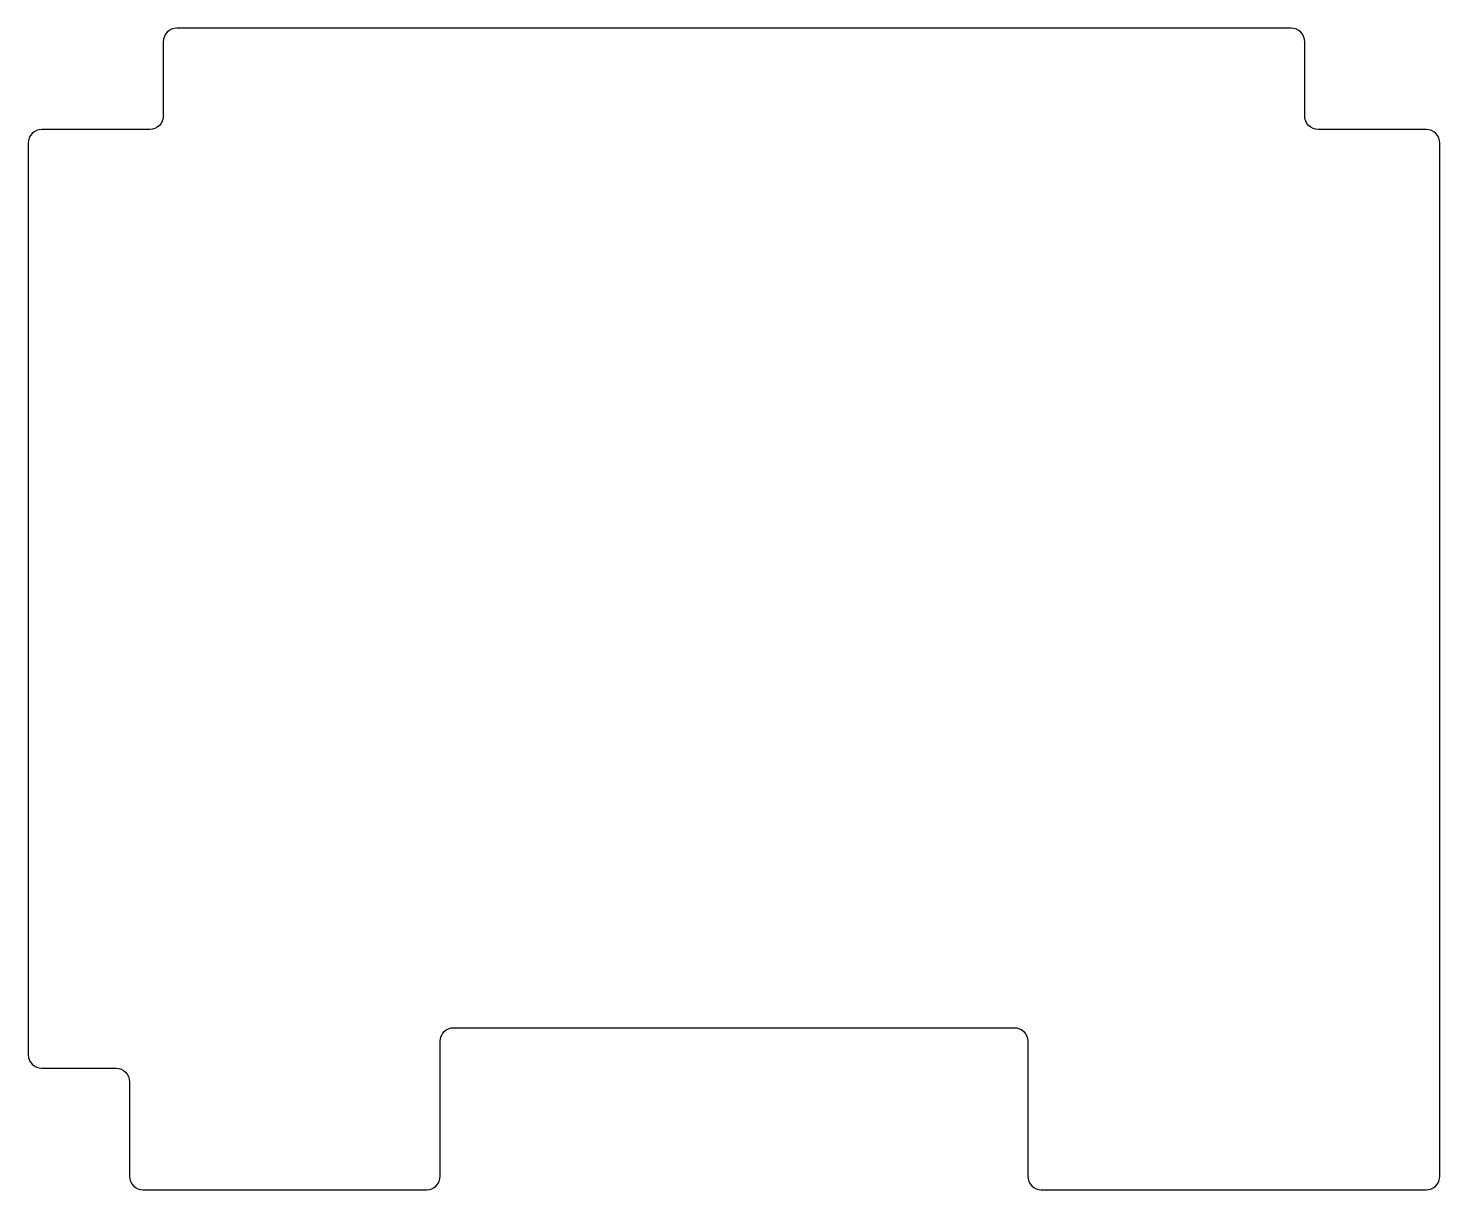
# Model space of a CAD drawing. Header units: millimetres. Extents: x -105 to 105, y -86 to 86.
import ezdxf

# ---------------------------------------------------------------- set-up
doc = ezdxf.new("R2010")
doc.units = ezdxf.units.MM
doc.layers.get('0').update_dxf_attribs({"linetype": 'CONTINUOUS'})

msp = doc.modelspace()

# ---------------------------------------------------------------- linework, layer by layer
msp.add_lwpolyline([(84.5, 84, 0.414214), (82.5, 86), (-82.5, 86, 0.414214), (-84.5, 84), (-84.5, 73, -0.414214), (-86.5, 71), (-102.5, 71, 0.414214), (-104.5, 69), (-104.5, -66, 0.414214), (-102.5, -68), (-91.5, -68, -0.414214), (-89.5, -70), (-89.5, -84, 0.414214), (-87.5, -86), (-45.5, -86, 0.414214), (-43.5, -84), (-43.5, -64, -0.414214), (-41.5, -62), (41.5, -62, -0.414214), (43.5, -64), (43.5, -84, 0.414214), (45.5, -86), (102.5, -86, 0.414214), (104.5, -84), (104.5, 69, 0.414214), (102.5, 71), (86.5, 71, -0.414214), (84.5, 73)], format="xyb", close=True)

doc.saveas('drawing.dxf')
